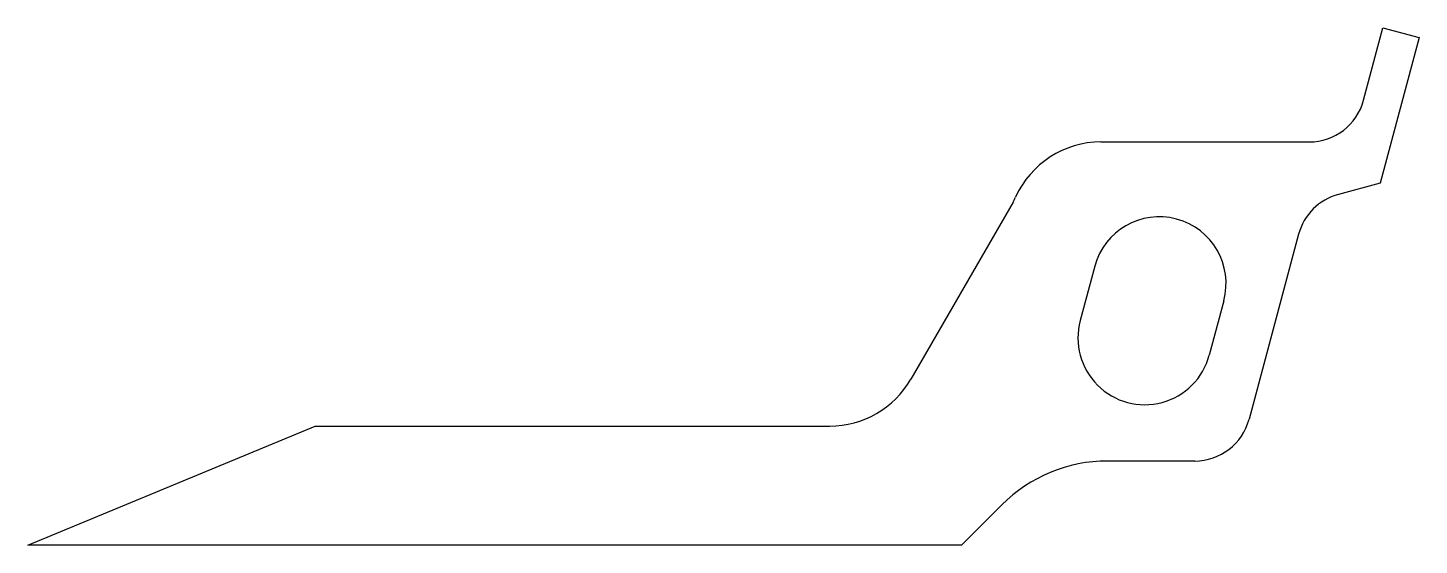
# Model space of a CAD drawing. Extents: x -65 to 9.2, y 0 to 27.6.
import ezdxf

# ---------------------------------------------------------------- set-up
doc = ezdxf.new("R2010")
doc.units = 0
doc.layers.add('VISIBLE', color=7, linetype='CONTINUOUS')

msp = doc.modelspace()

# ---------------------------------------------------------------- linework, layer by layer
at = {"layer": 'VISIBLE'}
for p, q in [((6.28, 23.724), (7.315, 27.587)), ((7.315, 27.587), (9.247, 27.07)), ((9.247, 27.07), (7.165, 19.302)), ((-7.738, 21.5), (3.382, 21.5)), ((7.165, 19.302), (4.935, 18.704)), ((-12.429, 18.296), (-17.883, 8.85)), ((2.813, 16.583), (0.168, 6.711)), ((-8.064, 14.871), (-8.841, 11.974)), ((-1.179, 13.026), (-1.956, 10.129)), ((-65.01, 0), (-49.68, 6.35)), ((-49.68, 6.35), (-22.213, 6.35)), ((-2.73, 4.487), (-7.377, 4.487)), ((-13.034, 2.144), (-15.178, 0)), ((-15.178, 0), (-65.01, 0))]:
    msp.add_line(p, q, dxfattribs=at)
for centre, radius, start, end in [((3.382, 24.5), 3, 270, 345), ((-7.738, 16.5), 5, 90, 155.66834), ((5.711, 15.807), 3, 105, 165), ((-15.027, 19.796), 3, 330, 335.66834), ((-4.622, 13.949), 3.564, 345, 165), ((-5.398, 11.051), 3.564, 165, 345), ((-22.213, 11.35), 5, 270, 330), ((-2.73, 7.487), 3, 270, 345), ((-7.377, -3.513), 8, 90, 135)]:
    msp.add_arc(centre, radius, start, end, dxfattribs=at)

doc.saveas('drawing.dxf')
